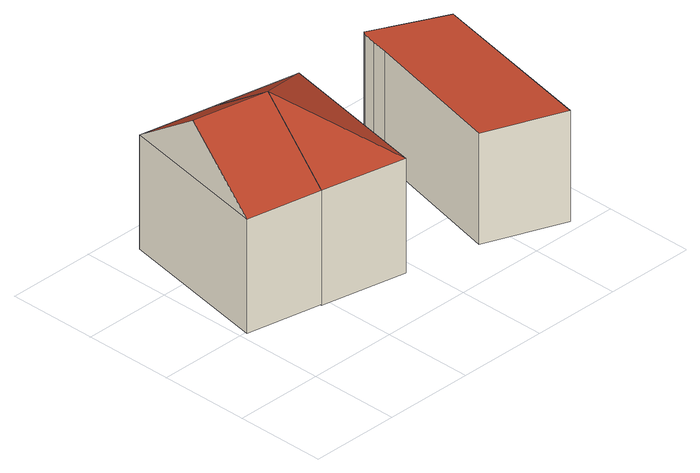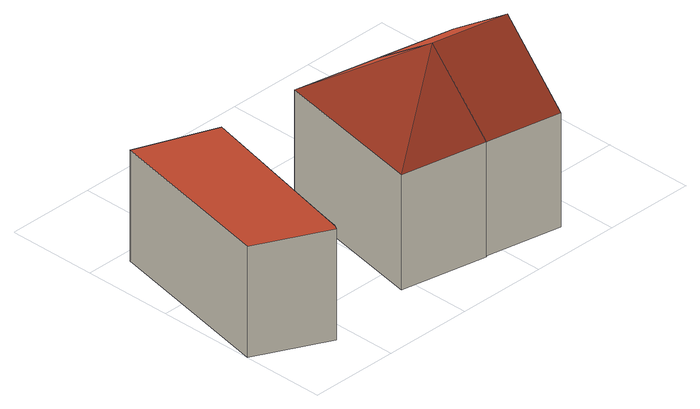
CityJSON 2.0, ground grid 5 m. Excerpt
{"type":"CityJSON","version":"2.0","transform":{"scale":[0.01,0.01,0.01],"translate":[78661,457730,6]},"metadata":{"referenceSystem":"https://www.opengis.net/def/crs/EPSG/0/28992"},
"CityObjects":{
"building1":{"type":"Building","attributes":{"RelativeEavesHeight":6.47,"AbsoluteEavesHeight":13.61,"RelativeRidgeHeight":9.7,"AbsoluteRidgeHeight":16.84,"roofType":"1030"},"geometry":[{"type":"Solid","lod":"2","boundaries":[[[[0,1,2,3]],[[4,5,1,0]],[[6,7,5,4]],[[3,2,7,6]],[[0,8,4]],[[6,9,3]],[[3,9,8,0]],[[4,8,9,6]],[[1,5,7,2]]]],"semantics":{"surfaces":[{"type":"WallSurface"},{"type":"RoofSurface","Slope":53.81,"Direction":190.91},{"type":"RoofSurface","Slope":53.81,"Direction":10.82},{"type":"GroundSurface"}],"values":[[0,0,0,0,0,0,1,2,3]]}}]},
"building2":{"type":"Building","attributes":{"RelativeEavesHeight":6.51,"AbsoluteEavesHeight":13.61,"RelativeRidgeHeight":9.74,"AbsoluteRidgeHeight":16.84,"roofType":"1120"},"geometry":[{"type":"Solid","lod":"2","boundaries":[[[[3,10,11,12]],[[6,13,10,3]],[[14,15,13,6]],[[12,11,15,14]],[[12,9,3]],[[3,9,6]],[[6,9,14]],[[14,9,12]],[[10,13,15,11]]]],"semantics":{"surfaces":[{"type":"WallSurface"},{"type":"RoofSurface","Slope":53.83,"Direction":190.95},{"type":"RoofSurface","Slope":0,"Direction":280.77},{"type":"RoofSurface","Slope":53.83,"Direction":10.77},{"type":"RoofSurface","Slope":56.54,"Direction":101.1},{"type":"GroundSurface"}],"values":[[0,0,0,0,1,2,3,4,5]]}}]},
"building3":{"type":"Building","attributes":{"RelativeEavesHeight":6.29,"AbsoluteEavesHeight":13.26,"RelativeRidgeHeight":6.29,"AbsoluteRidgeHeight":13.26,"roofType":"1000"},"geometry":[{"type":"Solid","lod":"2","boundaries":[[[[16,17,18,19]],[[20,21,17,16]],[[22,23,21,20]],[[24,25,23,22]],[[26,27,25,24]],[[28,29,27,26]],[[19,18,29,28]],[[26,24,22,20,16,19,28]],[[17,21,23,25,27,29,18]]]],"semantics":{"surfaces":[{"type":"WallSurface"},{"type":"RoofSurface","Slope":90,"Direction":0},{"type":"GroundSurface"}],"values":[[0,0,0,0,0,0,0,1,2]]}}]}
},
"vertices":[
[20,473,761],[20,473,115],[443,392,115],[443,392,761],[185,1340,761],[185,1340,115],[608,1260,761],[608,1260,115],[102,907,1084],[526,826,1084],
[443,392,111],[920,299,111],[920,299,761],[608,1260,111],[1091,1168,761],[1091,1168,111],
[1349,235,726],[1349,235,97],[1792,62,97],[1792,62,726],[1543,1042,726],[1543,1042,97],[1565,1134,726],[1565,1134,97],[1582,1206,726],[1582,1206,97],[1597,1231,726],[1597,1231,97],[1999,1035,726],[1999,1035,97]
]}
